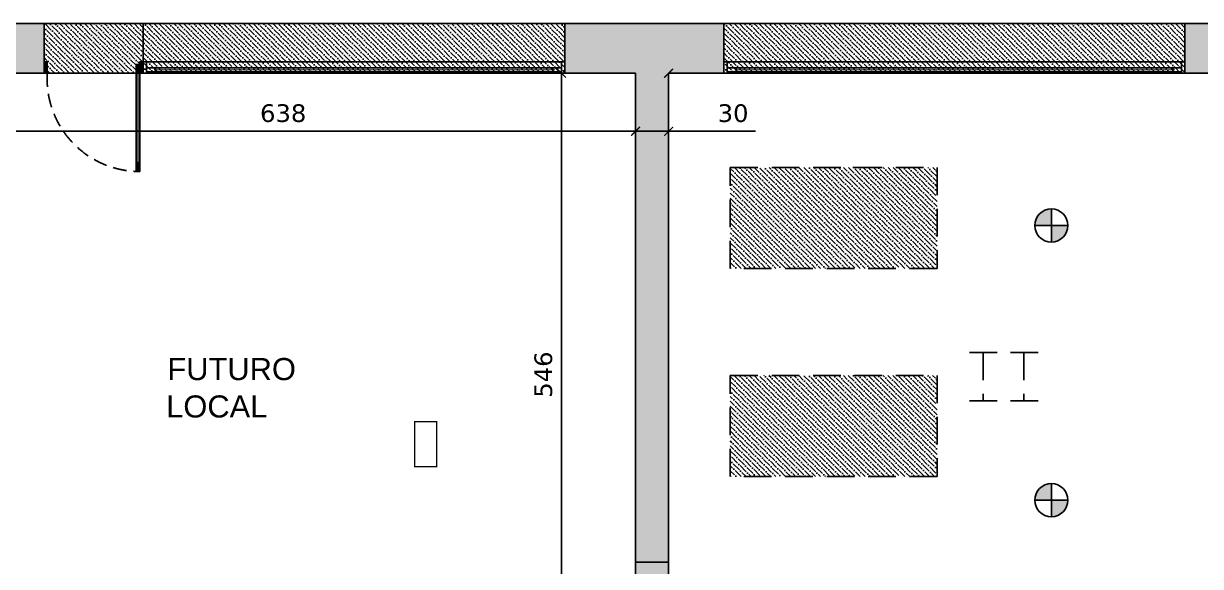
# Model space of a CAD drawing. Header units: millimetres. Extents: x 58411 to 366943, y -302717 to -95300.
# Drawn here: x 308518 to 319173, y -211119 to -206201 of the extents above; entities that cross this region are included whole.
import ezdxf

# ---------------------------------------------------------------- set-up
doc = ezdxf.new("R2010")
doc.units = ezdxf.units.MM
doc.header["$LTSCALE"] = 1000
doc.linetypes.add('HIDDEN', pattern=[0.375, 0.25, -0.125])
for name, color, linetype in [('A-ABER', 7, 'Continuous'), ('A-Cotas 100', 191, 'Continuous'), ('A-Des-CAMARAS Existentes', 7, 'Continuous'), ('A-Mur-Nuevo', 5, 'Continuous'), ('A-Murex', 52, 'Continuous'), ('A-Muros', 3, 'Continuous'), ('H-Hach mur exis', 24, 'Continuous'), ('H-Mur new', 204, 'Continuous'), ('I-Electricidad Nave', 2, 'Continuous'), ('TXT-LOC', 2, 'Continuous')]:
    doc.layers.add(name, color=color, linetype=linetype)
doc.styles.add('A-Verdana', font='verdana.ttf')
doc.styles.add('SB-50', font='swissel.ttf', dxfattribs={"height": 100})
doc.linetypes.add('FENCELINE1', pattern='A,6.35,-2.54,[133,ltypeshp.shx,S=2.54,R=0,X=-2.54,Y=0],-2.54,25.4', length=36.83)
doc.dimstyles.new('A-V-100', dxfattribs={"dimtxt": 160, "dimasz": 80, "dimexe": 0, "dimexo": 0, "dimgap": 80, "dimtad": 1, "dimdec": 0, "dimlfac": 0.1, "dimzin": 1, "dimtxsty": 'A-Verdana', "dimblk": 'ARCHTICK', "dimcen": 0, "dimclrd": 256, "dimclre": 24, "dimadec": 0, "dimazin": 0, "dimtfac": 1, "dimtdec": 0, "dimtmove": 0, "dimatfit": 3, "dimldrblk": 'DOTSMALL', "dimfxl": 1.25, "dimarcsym": 0})

# ---------------------------------------------------------------- blocks, each defined once
blk = doc.blocks.new('_ArchTick')
at = {"color": 0, "linetype": 'ByBlock', "const_width": 0.15}
blk.add_lwpolyline([(-0.5, -0.5), (0.5, 0.5)], dxfattribs=at)
blk = doc.blocks.new('*D218')
at = {"layer": 'A-Cotas 100', "lineweight": -2, "ltscale": 500, "transparency": 16777216}
blk.add_line((307679, -207177), (314059, -207177), dxfattribs=at)
at = {"layer": 'DEFPOINTS', "color": 0, "ltscale": 500, "transparency": 16777216}
for p in [(307679, -207177), (314059, -207177), (314059, -207177)]:
    blk.add_point(p, dxfattribs=at)
at = {"layer": 'A-Cotas 100', "lineweight": -2, "ltscale": 500, "transparency": 16777216, "xscale": 80, "yscale": 80, "zscale": 80, "rotation": 180}
blk.add_blockref('_ArchTick', (307679, -207177), dxfattribs=at)
at = {"layer": 'A-Cotas 100', "lineweight": -2, "ltscale": 500, "transparency": 16777216, "xscale": 80, "yscale": 80, "zscale": 80}
blk.add_blockref('_ArchTick', (314059, -207177), dxfattribs=at)
at = {"layer": 'A-Cotas 100', "color": 0, "ltscale": 500, "transparency": 16777216, "insert": (310869, -207014), "char_height": 160, "attachment_point": 5, "style": 'A-Verdana'}
blk.add_mtext('638', dxfattribs=at)
blk = doc.blocks.new('_DotSmall')
at = {"color": 0, "linetype": 'ByBlock', "const_width": 0.5}
blk.add_lwpolyline([(-0.0625, 0, 1), (0.0625, 0, 1)], format="xyb", close=True, dxfattribs=at)
blk = doc.blocks.new('*D219')
at = {"layer": 'A-Cotas 100', "lineweight": -2, "ltscale": 500, "transparency": 16777216}
for p in [(314059, -207177), (315146, -207177)]:
    blk.add_line(p, (314359, -207177), dxfattribs=at)
at = {"layer": 'DEFPOINTS', "color": 0, "ltscale": 500, "transparency": 16777216}
for p in [(314059, -207177), (314359, -207177), (314359, -207177)]:
    blk.add_point(p, dxfattribs=at)
at = {"layer": 'A-Cotas 100', "lineweight": -2, "ltscale": 500, "transparency": 16777216, "xscale": 80, "yscale": 80, "zscale": 80, "rotation": 180}
blk.add_blockref('_ArchTick', (314059, -207177), dxfattribs=at)
at = {"layer": 'A-Cotas 100', "lineweight": -2, "ltscale": 500, "transparency": 16777216, "xscale": 80, "yscale": 80, "zscale": 80}
blk.add_blockref('_ArchTick', (314359, -207177), dxfattribs=at)
at = {"layer": 'A-Cotas 100', "color": 0, "ltscale": 500, "transparency": 16777216, "insert": (314942, -207014), "char_height": 160, "attachment_point": 5, "style": 'A-Verdana'}
blk.add_mtext('30', dxfattribs=at)
blk = doc.blocks.new('*D220')
at = {"layer": 'A-Cotas 100', "lineweight": -2, "ltscale": 500, "transparency": 16777216}
blk.add_line((314359, -206651), (329059, -206651), dxfattribs=at)
at = {"layer": 'DEFPOINTS', "color": 0, "ltscale": 500, "transparency": 16777216}
for p in [(314359, -206651), (329059, -206651), (329059, -206651)]:
    blk.add_point(p, dxfattribs=at)
at = {"layer": 'A-Cotas 100', "lineweight": -2, "ltscale": 500, "transparency": 16777216, "xscale": 80, "yscale": 80, "zscale": 80, "rotation": 180}
blk.add_blockref('_ArchTick', (314359, -206651), dxfattribs=at)
at = {"layer": 'A-Cotas 100', "lineweight": -2, "ltscale": 500, "transparency": 16777216, "xscale": 80, "yscale": 80, "zscale": 80}
blk.add_blockref('_ArchTick', (329059, -206651), dxfattribs=at)
at = {"layer": 'A-Cotas 100', "color": 0, "ltscale": 500, "transparency": 16777216, "insert": (321709, -206487), "char_height": 160, "attachment_point": 5, "style": 'A-Verdana'}
blk.add_mtext('1470', dxfattribs=at)
blk = doc.blocks.new('*D259')
at = {"layer": 'A-Cotas 100', "color": 24, "lineweight": -2, "ltscale": 500, "transparency": 16777216}
for p, q in [((313419, -206651), (313389, -206651)), ((313392, -212111), (313389, -212111))]:
    blk.add_line(p, q, dxfattribs=at)
at = {"layer": 'A-Cotas 100', "lineweight": -2, "ltscale": 500, "transparency": 16777216}
blk.add_line((313389, -212111), (313389, -206651), dxfattribs=at)
at = {"layer": 'DEFPOINTS', "color": 0, "ltscale": 500, "transparency": 16777216}
for p in [(313389, -206651), (313419, -206651), (313392, -212111)]:
    blk.add_point(p, dxfattribs=at)
at = {"layer": 'A-Cotas 100', "lineweight": -2, "ltscale": 500, "transparency": 16777216, "xscale": 80, "yscale": 80, "zscale": 80}
for p, rotation in [((313389, -206651), 90), ((313389, -212111), 270)]:
    blk.add_blockref('_ArchTick', p, dxfattribs=dict(at, rotation=rotation))
at = {"layer": 'A-Cotas 100', "color": 0, "ltscale": 500, "transparency": 16777216, "insert": (313225, -209381), "char_height": 160, "attachment_point": 5, "rotation": 90, "style": 'A-Verdana'}
blk.add_mtext('546', dxfattribs=at)
blk = doc.blocks.new('equipo 400')
at = {"linetype": 'ByBlock'}
h = blk.add_hatch(color=200, dxfattribs=at)
h.paths.add_polyline_path([(592713, 500137), (593213, 500137), (593213, 500637, 0.414214)])
h.paths.add_polyline_path([(593213, 500137), (593213, 499637, 0.414214), (593713, 500137)])
for points in [[(593213, 500637), (593213, 499637)], [(592713, 500137), (593713, 500137)]]:
    blk.add_lwpolyline(points, dxfattribs=at)
blk.add_circle((593213, 500137), 500, dxfattribs=at)

msp = doc.modelspace()

# ---------------------------------------------------------------- hatches: boundary and pattern name
at = {"layer": 'A-ABER'}
for points in [[(308703.599, -206546.675), (308703.599, -206650.675), (308733.6, -206650.675), (308733.6, -206546.675)], [(309572.084, -206570.675), (309537.084, -206570.675), (309537.084, -206650.675), (309572.084, -206650.675)], [(309602.084, -206546.675), (309572.084, -206546.675), (309572.084, -206650.675), (309602.084, -206650.675)], [(309572.084, -207460.675), (309537.084, -207460.675), (309537.084, -207540.675), (309572.084, -207540.675)]]:
    msp.add_hatch(color=53, dxfattribs=at).paths.add_polyline_path(points)
at = {"layer": 'A-Murex', "linetype": 'HIDDEN'}
h = msp.add_hatch(dxfattribs=at)
h.set_pattern_fill('ANSI36', color=256, scale=10, angle=270, style=0)
h.paths.add_polyline_path([(309602.084, -206200.675), (308703.599, -206200.675), (308703.599, -206650.675), (309602.084, -206650.675)])
h = msp.add_hatch(dxfattribs=at)
h.set_pattern_fill('ANSI36', color=256, scale=10, angle=270, style=0)
h.paths.add_polyline_path([(313418.626, -206200.675), (309602.084, -206200.675), (309602.084, -206650.675), (313418.626, -206650.675)])
h = msp.add_hatch(dxfattribs=at)
h.set_pattern_fill('ANSI36', color=256, scale=10, angle=270, style=0)
h.paths.add_polyline_path([(319032.349, -206200.675), (314858.626, -206200.675), (314858.626, -206650.675), (319032.349, -206650.675)])
h = msp.add_hatch(dxfattribs=at)
h.set_pattern_fill('ANSI36', color=256, scale=10, angle=270, style=0)
h.paths.add_polyline_path([(314916.49, -207504.553), (316789.666, -207504.553), (316789.666, -208419.692), (314916.49, -208419.692)])
h = msp.add_hatch(dxfattribs=at)
h.set_pattern_fill('ANSI36', color=256, scale=10, angle=270, style=0)
h.paths.add_polyline_path([(314916.49, -209389.441), (316789.666, -209389.441), (316789.666, -210304.58), (314916.49, -210304.58)])
at = {"layer": 'H-Hach mur exis', "ltscale": 500}
for points in [[(308703.599, -206200.675), (306933.825, -206200.675), (306933.825, -206650.675), (308703.599, -206650.675)], [(314858.626, -206200.675), (313418.626, -206200.675), (313418.626, -206650.675), (314058.626, -206650.675), (314058.626, -211080.675), (314358.626, -211080.675), (314358.626, -206650.675), (314858.626, -206650.675)], [(319622.349, -206200.675), (319032.349, -206200.675), (319032.349, -206650.675), (319358.626, -206650.675), (319508.626, -206650.675), (319622.349, -206650.675)]]:
    msp.add_hatch(color=256, dxfattribs=at).paths.add_polyline_path(points)
at = {"layer": 'H-Mur new'}
msp.add_hatch(color=256, dxfattribs=at).paths.add_polyline_path([(314058.626, -211080.675), (314358.626, -211080.675), (314358.626, -212070.675), (314058.626, -212070.675)])

# ---------------------------------------------------------------- linework, layer by layer
at = {"color": 24}
for p, q in [((309537.084, -206650.675), (309537.084, -207460.675)), ((309572.084, -206650.675), (309572.084, -207460.675)), ((313308.626, -206602.675), (309712.084, -206602.675)), ((313308.626, -206637.675), (309712.084, -206637.675)), ((318922.348, -206602.675), (314968.626, -206602.675)), ((318922.348, -206637.675), (314968.626, -206637.675))]:
    msp.add_line(p, q, dxfattribs=at)
at = {"color": 7}
for points in [[(313418.626, -206200.675), (308703.599, -206200.675), (308703.599, -206650.675), (313418.626, -206650.675)], [(314858.626, -206200.675), (319032.349, -206200.675), (319032.349, -206650.675), (314858.626, -206650.675)]]:
    msp.add_lwpolyline(points, close=True, dxfattribs=at)
at = {"color": 1}
for points in [[(308703.599, -206650.675), (308733.6, -206650.675), (308733.6, -206546.675), (308703.599, -206546.675)], [(309537.084, -206650.675), (309537.084, -206650.675), (309537.084, -206570.675), (309572.084, -206570.675), (309572.084, -206650.675), (309537.084, -206650.675)], [(309602.084, -206650.675), (309572.084, -206650.675), (309572.084, -206546.675), (309602.084, -206546.675)], [(309602.084, -206650.675), (309632.084, -206650.675), (309632.084, -206546.675), (309602.084, -206546.675)], [(313418.626, -206650.675), (313388.626, -206650.675), (313388.626, -206546.675), (313418.626, -206546.675)], [(314858.626, -206650.675), (314888.626, -206650.675), (314888.626, -206546.675), (314858.626, -206546.675)], [(319032.349, -206650.675), (319002.348, -206650.675), (319002.348, -206546.675), (319032.349, -206546.675)], [(313308.626, -206602.675), (313308.626, -206602.675), (313388.626, -206602.675), (313388.626, -206637.675), (313308.626, -206637.675), (313308.626, -206602.675)], [(318922.348, -206602.675), (318922.348, -206602.675), (319002.348, -206602.675), (319002.348, -206637.675), (318922.348, -206637.675), (318922.348, -206602.675)]]:
    msp.add_lwpolyline(points, dxfattribs=at)
at = {"color": 7}
for points in [[(309602.084, -206546.675), (313418.626, -206546.675)], [(314858.626, -206546.675), (319032.349, -206546.675)], [(309602.084, -206650.675), (313418.626, -206650.675)], [(314858.626, -206650.675), (319032.349, -206650.675)]]:
    msp.add_lwpolyline(points, dxfattribs=at)
at = {"color": 4, "const_width": 10}
for points in [[(309554.584, -207472.675), (309554.584, -206628.923)], [(309700.084, -206620.175), (313330.378, -206620.175)], [(314956.626, -206620.175), (318944.101, -206620.175)]]:
    msp.add_lwpolyline(points, dxfattribs=at)
at = {"color": 1}
for points in [[(309712.084, -206637.675), (309632.084, -206637.675), (309632.084, -206602.675), (309712.084, -206602.675)], [(314968.626, -206637.675), (314888.626, -206637.675), (314888.626, -206602.675), (314968.626, -206602.675)], [(309572.084, -207460.675), (309572.084, -207540.675), (309537.084, -207540.675), (309537.084, -207460.675)]]:
    msp.add_lwpolyline(points, close=True, dxfattribs=at)
at = {"color": 28, "linetype": 'HIDDEN', "ltscale": 0.5}
msp.add_arc((309570.91, -206702.448), 838.909, 176.4617783, 267.6891186, dxfattribs=at)
at = {"layer": 'A-ABER', "color": 53}
msp.add_line((309602.084, -206546.675), (309602.084, -206650.675), dxfattribs=at)
at = {"layer": 'A-Des-CAMARAS Existentes', "ltscale": 500, "const_width": 12}
msp.add_lwpolyline([(312058.626, -209807.656), (312258.626, -209807.656), (312258.626, -210213.694), (312058.626, -210213.694)], close=True, dxfattribs=at)
at = {"layer": 'A-Mur-Nuevo', "ltscale": 500}
msp.add_lwpolyline([(314058.626, -211080.675), (314358.626, -211080.675), (314358.626, -212070.675), (314058.626, -212070.675)], close=True, dxfattribs=at)
at = {"layer": 'A-Murex', "linetype": 'HIDDEN'}
for points in [[(309602.084, -206200.675), (308703.599, -206200.675), (308703.599, -206650.675), (309602.084, -206650.675)], [(313418.626, -206200.675), (309602.084, -206200.675), (309602.084, -206650.675), (313418.626, -206650.675)], [(319032.349, -206200.675), (314858.626, -206200.675), (314858.626, -206650.675), (319032.349, -206650.675)], [(314916.49, -207504.553), (316789.666, -207504.553), (316789.666, -208419.692), (314916.49, -208419.692)], [(314916.49, -209389.441), (316789.666, -209389.441), (316789.666, -210304.58), (314916.49, -210304.58)]]:
    msp.add_lwpolyline(points, close=True, dxfattribs=at)
for points in [[(313418.626, -206650.675), (309602.084, -206650.675)], [(317333.272, -209180.454), (317077.421, -209180.454)], [(317205.347, -209180.454), (317205.347, -209617.185)], [(317703.274, -209180.454), (317447.423, -209180.454)], [(317575.349, -209180.454), (317575.349, -209617.185)], [(317333.272, -209617.185), (317077.421, -209617.185)], [(317703.274, -209617.185), (317447.423, -209617.185)]]:
    msp.add_lwpolyline(points, dxfattribs=at)
at = {"layer": 'A-Muros'}
for points in [[(308703.599, -206200.675), (306933.825, -206200.675), (306933.825, -206650.675), (308703.599, -206650.675), (308703.599, -206200.675)], [(314358.626, -206650.675), (314858.626, -206650.675), (314858.626, -206200.675), (313418.626, -206200.675)], [(313418.626, -206650.675), (313418.626, -206200.675)], [(319358.626, -206650.675), (320512.349, -206650.675), (320512.349, -206200.675), (319032.349, -206200.675), (319032.349, -206650.675), (319358.626, -206650.675)], [(314058.626, -206650.675), (313418.626, -206650.675)], [(314058.626, -211080.675), (314058.626, -206650.675)], [(314358.626, -211080.675), (314358.626, -206650.675)], [(314358.626, -211080.675), (314058.626, -211080.675)]]:
    msp.add_lwpolyline(points, dxfattribs=at)

# ---------------------------------------------------------------- block references
at = {"layer": 'I-Electricidad Nave', "linetype": 'FENCELINE1', "xscale": 0.3000000000029104, "yscale": 0.3000000000029104, "zscale": 0.3}
for p in [(139859.567, -358071.431), (139859.567, -360559.487)]:
    msp.add_blockref('equipo 400', p, dxfattribs=at)

# ---------------------------------------------------------------- texts
at = {"layer": 'TXT-LOC', "style": 'SB-50'}
for s, p in [('FUTURO ', (309820.598, -209430.741)), ('LOCAL', (309809.709, -209769.606))]:
    msp.add_text(s, height=200, dxfattribs=at).set_placement(p)

# ---------------------------------------------------------------- dimensions: what is measured, and where the dimension line sits
at = {"layer": 'A-Cotas 100', "ltscale": 500}
for base, p1, p2, picture, middle in [((329058.626, -206650.675), (314358.626, -206650.675), (329058.626, -206650.675), '*D220', (321708.626, -206487.398)), ((314058.626, -207177.29), (307678.626, -207177.29), (314058.626, -207177.29), '*D218', (310868.626, -207013.636))]:
    dim = msp.add_linear_dim(base=base, p1=p1, p2=p2, dimstyle='A-V-100', override={"dimtmove": 1}, dxfattribs=at)
    dim.commit()
    dim.dimension.update_dxf_attribs({"geometry": picture, "text_midpoint": middle})
dim = msp.add_linear_dim(base=(313388.626, -206650.675), p1=(313391.55, -212110.675), p2=(313418.626, -206650.675), angle=90, dimstyle='A-V-100', dxfattribs=at)
dim.commit()
dim.dimension.update_dxf_attribs({"geometry": '*D259', "text_midpoint": (313225.456, -209380.675)})
dim = msp.add_linear_dim(base=(314358.626, -207177.29), p1=(314058.626, -207177.29), p2=(314358.626, -207177.29), dimstyle='A-V-100', override={"dimtmove": 1}, dxfattribs=at)
dim.commit()
dim.dimension.update_dxf_attribs({"geometry": '*D219', "text_midpoint": (314942.281, -207177.29), "dimtype": 160})

doc.saveas('drawing.dxf')
